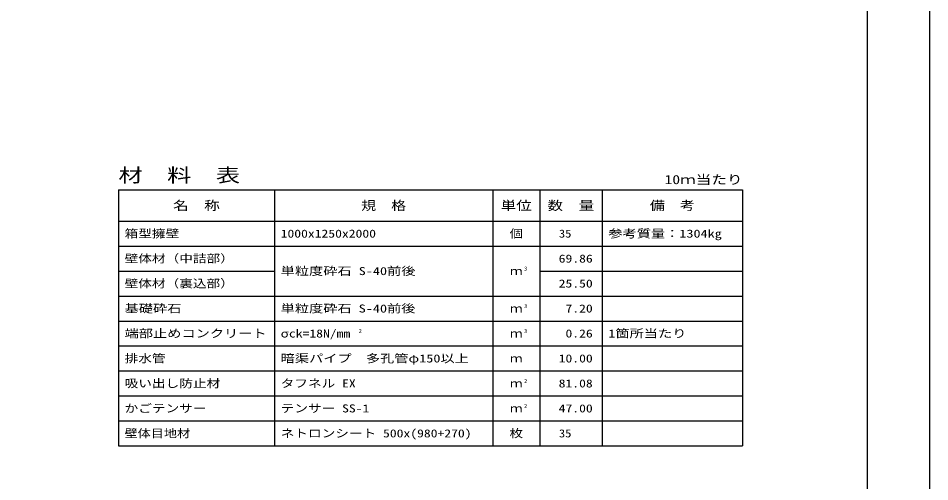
# Model space of a CAD drawing. Units: millimetres at full size; details may follow other scales. Extents: x 0 to 25230, y 0 to 17820.
# Drawn here: x 16467 to 25230, y 4455 to 8910 of the extents above; entities that cross this region are included whole.
import ezdxf
from ezdxf.enums import TextEntityAlignment as Align

# ---------------------------------------------------------------- set-up
doc = ezdxf.new("R2010")
doc.units = ezdxf.units.MM
doc.layers.add('D-MTR', color=7, linetype='Continuous')
doc.layers.add('D-MTR-TXT', color=7, linetype='Continuous')
for name, color, linetype, lineweight in [('D-MTR-FRAM', 7, 'Continuous', 25), ('D-MTR-LINE', 7, 'Continuous', 25), ('D-TTL', 2, 'Continuous', 25)]:
    doc.layers.add(name, color=color, linetype=linetype, lineweight=lineweight)
doc.styles.add('ＭＳ ゴシック', font='')
doc.styles.get('ＭＳ ゴシック').set_extended_font_data('MS Gothic')

msp = doc.modelspace()

# ---------------------------------------------------------------- linework, layer by layer
at = {"layer": 'D-MTR-FRAM'}
for p, q in [((17430, 7260), (23430, 7260)), ((17430, 7260), (17430, 4800)), ((23430, 7260), (23430, 4800)), ((17430, 4800), (23430, 4800))]:
    msp.add_line(p, q, dxfattribs=at)
at = {"layer": 'D-MTR-LINE'}
for p, q in [((18930, 7260), (18930, 4800)), ((21030, 7260), (21030, 4800)), ((21480, 7260), (21480, 4800)), ((22080, 7260), (22080, 4800)), ((17430, 6960), (23430, 6960)), ((17430, 6720), (23430, 6720)), ((17430, 6480), (18930, 6480)), ((21480, 6480), (23430, 6480)), ((17430, 6240), (23430, 6240)), ((17430, 6000), (23430, 6000)), ((17430, 5760), (23430, 5760)), ((17430, 5520), (23430, 5520)), ((17430, 5280), (23430, 5280)), ((17430, 5040), (23430, 5040))]:
    msp.add_line(p, q, dxfattribs=at)
at = {"layer": 'D-TTL'}
for points in [[(0, 0), (25230, 0), (25230, 17820), (0, 17820)], [(600, 600), (24630, 600), (24630, 17220), (600, 17220)]]:
    msp.add_lwpolyline(points, close=True, dxfattribs=at)

# ---------------------------------------------------------------- texts
at = {"layer": 'D-MTR', "style": 'ＭＳ ゴシック', "width": 1.3}
msp.add_text('材\u3000料\u3000表', height=132, dxfattribs=at).set_placement((17430, 7296), align=Align.BOTTOM_LEFT)
at = {"layer": 'D-MTR', "style": 'ＭＳ ゴシック', "width": 1.25}
msp.add_text('10ｍ当たり', height=87.98, dxfattribs=at).set_placement((23430, 7289), align=Align.BOTTOM_RIGHT)
at = {"layer": 'D-MTR-TXT', "style": 'ＭＳ ゴシック'}
for s, height, width, p in [('名\u3000称', 87.98, 1.25, (18180, 7110)), ('規\u3000格', 87.98, 1.2, (19980, 7110)), ('単位', 87.98, 1.25, (21255, 7110)), ('数\u3000量', 87.98, 1.25, (21780, 7110)), ('備\u3000考', 87.98, 1.2, (22755, 7110)), ('個', 76.98, 1.2, (21255, 6840)), ('ｍ', 76.98, 1.15, (21255, 6480)), ('ｍ', 76.98, 1.15, (21255, 6120)), ('ｍ', 76.98, 1.15, (21255, 5880)), ('ｍ', 76.98, 1.15, (21255, 5640)), ('ｍ', 76.98, 1.15, (21255, 5400)), ('ｍ', 76.98, 1.15, (21255, 5160)), ('枚', 76.98, 1.25, (21255, 4920))]:
    msp.add_text(s, height=height, dxfattribs=dict(at, width=width)).set_placement(p, align=Align.MIDDLE_CENTER)
for s, width, p in [('箱型擁壁', 1.25, (17490, 6840)), ('1000x1250x2000', 1.25, (18990, 6840)), ('参考質量：1304kg', 1.3, (22140, 6840)), ('壁体材（中詰部）', 1.25, (17490, 6600)), ('単粒度砕石 S-40前後', 1.3, (18990, 6480)), ('壁体材（裏込部）', 1.25, (17490, 6360)), ('基礎砕石', 1.3, (17490, 6120)), ('単粒度砕石 S-40前後', 1.3, (18990, 6120)), ('端部止めコンクリート', 1.3, (17490, 5880)), ('σck=18N/mm', 1.25, (18990, 5880)), ('1箇所当たり', 1.3, (22140, 5880)), ('排水管', 1.25, (17490, 5640)), ('暗渠パイプ\u3000多孔管φ150以上', 1.3, (18990, 5640)), ('吸い出し防止材', 1.25, (17490, 5400)), ('タフネル EX', 1.25, (18990, 5400)), ('かごテンサー', 1.25, (17490, 5160)), ('テンサー SS-1', 1.25, (18990, 5160)), ('壁体目地材', 1.2, (17490, 4920)), ('ネトロンシート 500x(980+270)', 1.25, (18990, 4920))]:
    msp.add_text(s, height=76.98, dxfattribs=dict(at, width=width)).set_placement(p, align=Align.MIDDLE_LEFT)
for s, width, p in [('35', 1.15, (21785.33, 6840)), ('69.86', 1.25, (21990, 6600)), ('25.50', 1.25, (21990, 6360)), ('7.20', 1.25, (21990, 6120)), ('0.26', 1.25, (21990, 5880)), ('10.00', 1.25, (21990, 5640)), ('81.08', 1.25, (21990, 5400)), ('47.00', 1.25, (21990, 5160)), ('35', 1.15, (21785.33, 4920))]:
    msp.add_text(s, height=76.98, dxfattribs=dict(at, width=width)).set_placement(p, align=Align.MIDDLE_RIGHT)
at = {"layer": 'D-MTR-TXT', "style": 'ＭＳ ゴシック', "width": 1.15}
for s, p in [('3', (21330, 6473)), ('3', (21330, 6113)), ('2', (19740, 5873)), ('3', (21330, 5873)), ('2', (21330, 5393)), ('2', (21330, 5153))]:
    msp.add_text(s, height=38.49, dxfattribs=at).set_placement(p, align=Align.BOTTOM_LEFT)

doc.saveas('drawing.dxf')
